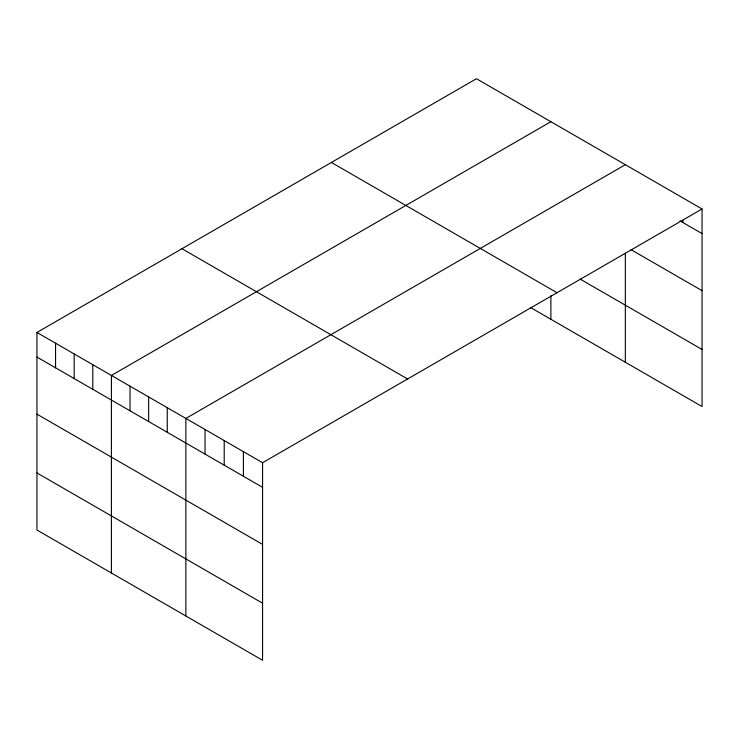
<?xml version="1.0" encoding="UTF-8"?>
<svg xmlns="http://www.w3.org/2000/svg" width="739" height="739" viewBox="0 0 739 739"><rect width="100%" height="100%" fill="white"/><g stroke="black" fill="none" stroke-linecap="round" stroke-linejoin="round"><path stroke-width="1.11" d="M702.05 208.98L262.567 462.716L262.567 660.278L36.95 530.02L36.95 332.458L476.433 78.722L702.05 208.98L702.05 406.542L530.316 307.387M550.888 121.713L111.404 375.449L111.404 573.002M625.342 164.695L185.858 418.431L185.858 615.984M680 220.859L702.05 233.589M631.097 249.699L702.05 290.667M580.281 279.166L702.05 349.464M331.405 162.46L557.021 292.718M181.979 248.729L407.595 378.987M36.95 332.458L262.567 462.716M36.95 357.066L262.567 487.324M36.95 414.145L262.567 544.403M36.95 472.942L262.567 603.2M682.873 220.277L682.873 222.522M625.342 253.292L625.342 362.249M550.888 295.766L550.888 319.266M243.39 451.649L243.39 476.258M224.213 440.573L224.213 465.182M205.036 429.498L205.036 454.115M167.245 407.688L167.245 432.297M148.631 396.935L148.631 421.544M130.018 386.192L130.018 410.801M92.791 364.697L92.791 389.305M74.177 353.953L74.177 378.562M55.564 343.21L55.564 367.819"/></g></svg>
